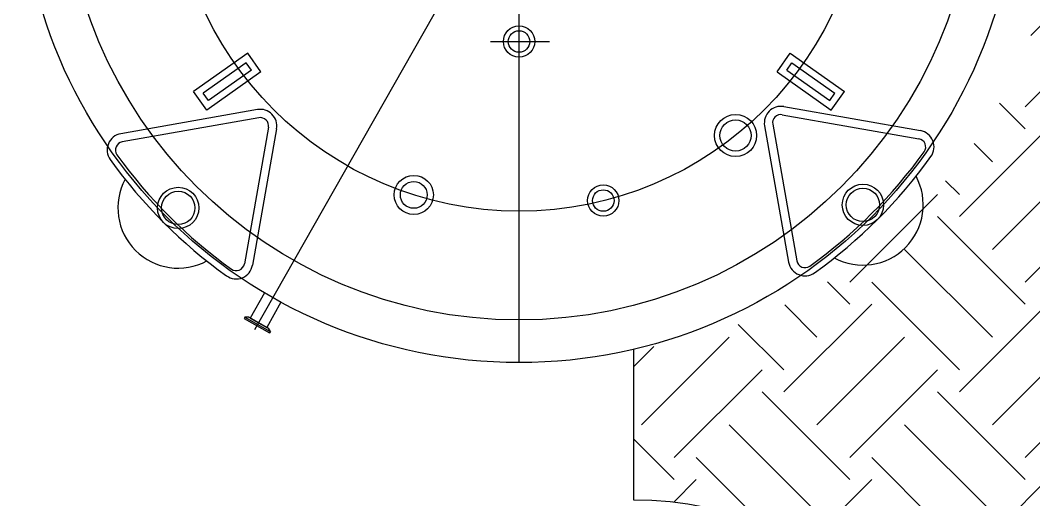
# Model space of a CAD drawing. Header units: millimetres. Extents: x -62354 to 129108, y -71259 to 35407.
# Drawn here: x 17448 to 19004, y 10201 to 10938 of the extents above; entities that cross this region are included whole.
import ezdxf

# ---------------------------------------------------------------- set-up
doc = ezdxf.new("R2010")
doc.units = ezdxf.units.MM
doc.header["$MEASUREMENT"] = 0
doc.layers.add('1st FL Layout xrf$0$CR-Machine', color=7, linetype='Continuous', transparency=0.5)

# ---------------------------------------------------------------- blocks, each defined once
blk = doc.blocks.new('1st FL Layout xrf$0$fsdbx')
at = {"ltscale": 3}
for p, q in [((240964.4366617631, 79018.02393326489), (241001.4170687764, 79227.7502432412)), ((240976.9355838008, 79015.82003607988), (241013.915990814, 79225.54634605619)), ((240991.6384030235, 79001.11721685718), (241201.3647129998, 79038.09762387039)), ((240993.8423002085, 78988.61829481943), (241203.5686101848, 79025.5987018327)), ((240998.4982161675, 78239.55650551498), (241208.2245261438, 78202.57609850171)), ((240996.2943189825, 78227.05758347732), (241206.0206289588, 78190.077176464)), ((240969.092577722, 78210.15086706958), (241006.0729847353, 78000.42455709327)), ((240981.5914997598, 78212.35476425459), (241018.571906773, 78002.62845427828))]:
    blk.add_line(p, q, dxfattribs=at)
for p, q in [((240882.5603846658, 79028.1868052585), (240941.3210113777, 79111.3114240905)), ((240969.9012043219, 79091.10814288992), (240941.3210113777, 79111.3114240905)), ((240897.1954269093, 79030.69987878163), (240943.8340849008, 79096.67638184704)), ((240911.1405776101, 79007.98352405796), (240969.9012043219, 79091.10814288992)), ((240955.2661620785, 79088.5950693668), (240943.8340849008, 79096.67638184704)), ((240908.627504087, 79022.61856630142), (240955.2661620785, 79088.5950693668)), ((240911.1405776101, 79007.98352405796), (240882.5603846658, 79028.1868052585)), ((240908.627504087, 79022.61856630142), (240897.1954269093, 79030.69987878163)), ((241265.1819582995, 78246.33719438905), (241303.7207865333, 78224.45308877373)), ((241250.8330709312, 78221.06820166195), (241289.3718991649, 78199.18409604664)), ((241287.8006510609, 78191.02787121496), (241309.920159233, 78229.98125322853)), ((241304.9561360551, 78226.62859111634), (241288.1365496431, 78197.00859370403)), ((241288.2022511525, 78197.12429681892), (241304.8904345457, 78226.51288800142)), ((241289.3718991649, 78199.18409604664), (241303.7207865333, 78224.45308877373)), ((241290.1147133587, 78189.7138410265), (241312.2342215308, 78228.66722304007)), ((241304.8904345457, 78226.51288800142), (241309.920159233, 78229.98125322853)), ((241309.9061099119, 78229.98923107429), (241312.2342215308, 78228.66722304007)), ((241312.2342215308, 78228.66722304007), (241309.920159233, 78229.98125322853)), ((240911.1405776101, 78215.53536031756), (240882.5603846658, 78195.33207911701)), ((240911.1405776101, 78215.53536031756), (240969.9012043219, 78132.4107414856)), ((240882.5603846658, 78195.33207911701), (240941.3210113777, 78112.20746028502)), ((240908.627504087, 78200.9003180741), (240897.1954269093, 78192.81900559386)), ((240897.1954269093, 78192.81900559389), (240943.8340849008, 78126.84250252848)), ((240908.627504087, 78200.9003180741), (240955.2661620785, 78134.92381500869)), ((241287.7866017398, 78191.03584906072), (241290.1147133587, 78189.7138410265)), ((241288.2022511525, 78197.12429681892), (241287.8006510609, 78191.02787121496)), ((240969.9012043219, 78132.4107414856), (240941.3210113777, 78112.20746028502)), ((240955.2661620785, 78134.92381500872), (240943.8340849008, 78126.84250252848))]:
    blk.add_line(p, q)
at = {"color": 253, "ltscale": 3}
for p, q in [((240864.4811740659, 78567.83738641243), (240864.4811740659, 78658.41718087235)), ((241357.8587250903, 78611.75944218773), (239826.6087250903, 78611.75944218776))]:
    blk.add_line(p, q, dxfattribs=at)
at = {"color": 253}
blk.add_line((240592.2337250903, 78611.75944218776), (241307.2499868179, 78205.74057484147), dxfattribs=at)
for centre, radius in [((240592.2337250903, 78611.75944218776), 765.6249999999977), ((240592.2337250903, 78611.75944218776), 699.9999999999977), ((241008.8246320753, 78944.12486321997), 24), ((241108.8206953669, 78741.05221997059), 16.53598673839588), ((240864.4811740659, 78611.75944218776), 16.53598673839588), ((241100.0875717373, 78450.20688935631), 20.66998342299484)]:
    blk.add_circle(centre, radius)
at = {"color": 253, "ltscale": 3}
for centre, radius in [((241115.435279032, 79139.61691208836), 31.7293451424), ((240592.2337250903, 78611.75944218776), 532.9303489954873), ((241120.0911949909, 78088.55788824611), 31.7293451424)]:
    blk.add_circle(centre, radius, dxfattribs=at)
at = {"ltscale": 3}
for centre in [(241115.435279032, 79139.61691208836), (241120.0911949909, 78088.55788824611)]:
    blk.add_circle(centre, 25.62203030687278, dxfattribs=at)
at = {"color": 253}
for centre, radius in [((241008.8246320753, 78944.12486321997), 32.32515106532264), ((241108.8206953669, 78741.05221997059), 24), ((240864.4811740659, 78611.75944218776), 24), ((241100.0875717373, 78450.20688935631), 30)]:
    blk.add_circle(centre, radius, dxfattribs=at)
at = {"ltscale": 3}
for centre, radius, start, end in [((241026.4149128517, 79223.34244887115), 25.38347611392, 54.44410859798256, 169.9999999978106), ((241026.4149128517, 79223.34244887115), 12.69173805696, 54.44410859798256, 169.9999999978106), ((240587.9727856871, 78612.1544187435), 764.8767237563923, 35.65095336488562, 54.3490466360863), ((240587.9727856871, 78612.1544187435), 777.5684618133521, 35.65095336488562, 54.3490466360863), ((241199.1608158148, 79050.59654590808), 25.38347611392, 280.0000000005472, 35.55589140337405), ((241199.1608158148, 79050.59654590808), 12.69173805696, 280.0000000005472, 35.55589140337405), ((240989.4345058385, 79013.61613889487), 25.38347611392, 169.9999999978106, 280.0000000005472), ((240989.4345058385, 79013.61613889487), 12.69173805696, 169.9999999978106, 280.0000000005472), ((240994.0904217974, 78214.5586614396), 25.38347611392, 79.99999999945281, 190.0000000021894), ((240994.0904217974, 78214.5586614396), 12.69173805696, 79.99999999945281, 190.0000000021894), ((241203.8167317737, 78177.57825442633), 12.69173805696, 324.4441085966259, 79.99999999945281), ((241203.8167317737, 78177.57825442633), 25.38347611392, 324.4441085966259, 79.99999999945281), ((240592.6287016461, 78616.02038159096), 764.8767237563923, 305.6509533639137, 324.3490466351144), ((240592.6287016461, 78616.02038159096), 777.5684618133521, 305.6509533639137, 324.3490466351144), ((241031.0708288107, 78004.83235146332), 12.69173805696, 190.0000000021894, 305.5558914020174), ((241031.0708288107, 78004.83235146332), 25.38347611392, 190.0000000021894, 305.5558914020174)]:
    blk.add_arc(centre, radius, start, end, dxfattribs=at)
for centre, start, end in [((241115.435279032, 79139.61691208836), 331.6680211224352, 118.3319788775649), ((241120.0911949909, 78088.55788824611), 241.6680211224351, 28.33197887756488)]:
    blk.add_arc(centre, 92.5672102219888, start, end)
blk = doc.blocks.new('1st FL Layout xrf$0$A$C2251eb00')
h = blk.add_hatch()
h.set_pattern_fill('EARTH', color=253, scale=30, angle=135, style=0)
h.set_pattern_definition([(135, (18021.95949697238, -268736.6206913007), (-269.4076836320746, 1.649646287128615e-14), [190.5, -190.5]), (135, (17971.44555629138, -268787.1346319817), (-269.4076836320746, 1.649646287128615e-14), [190.5, -190.5]), (135, (17920.93161561032, -268837.6485726627), (-269.4076836320746, 1.649646287128615e-14), [190.5, -190.5]), (225, (17887.25565515633, -268837.6485726627), (-1.649646287128615e-14, -269.4076836320746), [190.5, -190.5]), (225, (17836.74171447533, -268787.1346319817), (-1.649646287128615e-14, -269.4076836320746), [190.5, -190.5]), (225, (17786.22777379432, -268736.6206913007), (-1.649646287128615e-14, -269.4076836320746), [190.5, -190.5])])
edge = h.paths.add_edge_path()
edge.add_line((-9017.664772423916, -0.7193778588552959), (-9017.664772423916, -1450.719377858855))
edge.add_line((-9017.664772423916, -1450.719377858855), (-8018.448713983467, -1447.162808942754))
edge.add_arc((-7273.868624493974, -1543.991063722788), 750.8496657706709, 7.135800921314285, 172.5906025918001, ccw=False)
edge.add_line((-6528.834655395942, -1450.71938807593), (-6297.768984770752, -1450.719381756382))
edge.add_arc((-5747.769118941971, -1451.259813294382), 550.0001313435514, 0.05629898878430595, 179.9437010112156, ccw=False)
edge.add_line((-5197.769253113191, -1450.719381756382), (-4787.96302987251, -1450.719377858855))
edge.add_arc((-4237.963164043729, -1451.259809396855), 550.0001313435514, 0.05629898878430595, 179.9437010112156, ccw=False)
edge.add_line((-3687.963298214949, -1450.719377858855), (-3517.655817178951, -1450.719377858855))
edge.add_line((-3517.655817178951, -1450.719377858855), (-3517.655817178951, -0.7193778588552959))
edge.add_line((-3517.655817178951, -0.7193778588552959), (-9017.664772423916, -0.7193778588552959))
for p, q in [((-6528.834050765639, -1450.721955009387), (-6297.768984770752, -1450.719381756382)), ((-6528.831093074929, -1450.734512336407), (-6297.76898482634, -1450.732749135932))]:
    blk.add_line(p, q)
at = {"color": 253}
blk.add_lwpolyline([(-6297.768984770752, -1450.719381756382, -0.9990178797182561), (-5197.769253113191, -1450.719381756382), (-4787.96302987251, -1450.719377858855, -0.9990178797182561), (-3687.963298214949, -1450.719377858855), (-3517.655817178951, -1450.719377858855), (-3517.655817178951, -0.7193778588552959), (-9017.664772423916, -0.7193778588552959), (-9017.664772423916, -1450.719377858855), (-8003.666226145637, -1450.719377858855)], format="xyb", dxfattribs=at)
blk.add_lwpolyline([(-6528.834655395942, -1450.71938807593), (-6297.76898476691, -1450.71938807593)])
blk.add_blockref('1st FL Layout xrf$0$fsdbx', (-247866.2987654944, -80238.01604536531))
blk = doc.blocks.new('1st FL Layout xrf')
at = {"layer": '1st FL Layout xrf$0$CR-Machine', "rotation": 270}
blk.add_blockref('1st FL Layout xrf$0$A$C2251eb00', (19840.13826133793, 3903.485386705568), dxfattribs=at)

msp = doc.modelspace()

# ---------------------------------------------------------------- block references
msp.add_blockref('1st FL Layout xrf', (0, 0))

doc.saveas('drawing.dxf')
